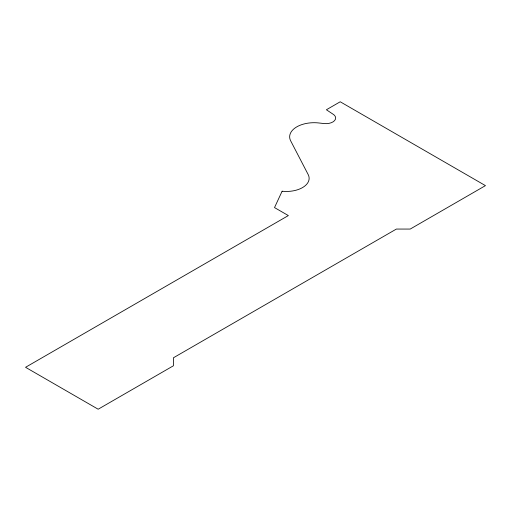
<?xml version="1.0" encoding="UTF-8"?>
<svg xmlns="http://www.w3.org/2000/svg" width="511" height="511" viewBox="0 0 511 511"><rect width="100%" height="100%" fill="white"/><g stroke="black" fill="none" stroke-linecap="round" stroke-linejoin="round"><path stroke-width="0.77" d="M282.11 191.223L274.516 207.587L288.351 215.572L25.55 367.3L98.163 409.222L173.401 365.787L173.401 357.802L396.383 229.062L410.212 229.062L485.45 185.627L340.217 101.778L326.388 109.763L332.802 114.023A9.779 5.647 0 0 1 334.513 120.679A9.779 5.647 0 0 1 323.987 123.553L318.851 122.972A24.451 14.116 0 0 0 290.682 140.87L308.178 174.564A22.733 13.126 0 0 1 282.11 191.223"/></g></svg>
